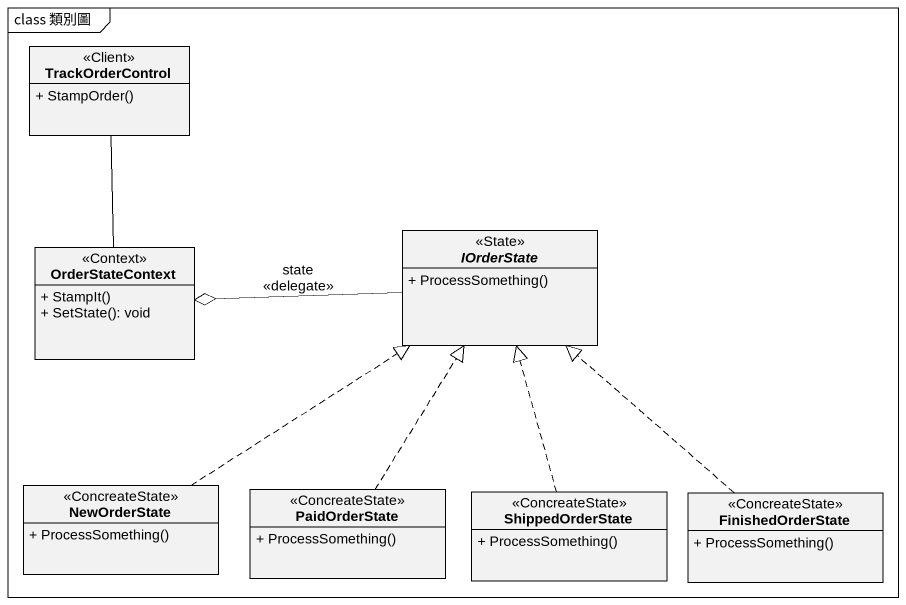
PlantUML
@startuml
mainframe class 類別圖
hide circle
hide empty members
skinparam classAttributeIconSize 0
class TrackOrderControl <<Client>> {
  + StampOrder()
}
class OrderStateContext <<Context>> {
  + StampIt()
  + SetState(): void
}
interface IOrderState <<State>> {
  + ProcessSomething()
}
class NewOrderState <<ConcreateState>> {
  + ProcessSomething()
}
class PaidOrderState <<ConcreateState>> {
  + ProcessSomething()
}
class ShippedOrderState <<ConcreateState>> {
  + ProcessSomething()
}
class FinishedOrderState <<ConcreateState>> {
  + ProcessSomething()
}
TrackOrderControl -- OrderStateContext
IOrderState -left-o OrderStateContext : state\n<<delegate>>
NewOrderState .up.|> IOrderState
PaidOrderState .up.|> IOrderState
ShippedOrderState .up.|> IOrderState
FinishedOrderState .up.|> IOrderState
@enduml
